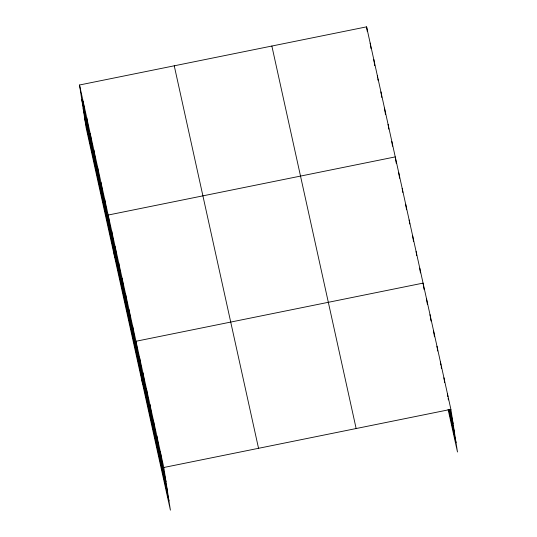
<?xml version="1.0" encoding="UTF-8"?>
<svg xmlns="http://www.w3.org/2000/svg" width="537" height="537" viewBox="0 0 537 537"><rect width="100%" height="100%" fill="white"/><g stroke="black" fill="none" stroke-linecap="round" stroke-linejoin="round"><path stroke-width="0.81" d="M79.516 84.994L163.798 467.492L170.404 510.15L86.115 127.652L79.516 84.994L366.596 26.85L450.885 409.348L457.484 452.006L448.1 409.402M163.798 467.492L450.885 409.348M449.966 409.422L453.094 423.626M449.328 409.322L454.544 432.99M448.737 409.509L456.034 442.642M271.863 46.041L356.145 428.533M174.25 65.809L258.539 448.301M81.725 99.278L166.007 481.77M83.175 108.642L167.457 491.133M84.665 118.288L168.954 500.786M447.408 393.567L447.898 396.742M448.14 398.326L448.388 399.917M443.931 377.786L444.663 382.552M440.454 362.012L440.944 365.187M441.186 366.771L441.434 368.355M436.977 346.231L437.715 350.997M433.5 330.456L434.48 336.8M430.023 314.675L431.003 321.025M426.546 298.901L427.405 304.452M424.049 289.47L423.069 283.12L135.982 341.263L142.587 383.928M419.712 268.138L420.451 272.897M416.115 251.564L416.732 255.531M412.638 235.79L413.497 241.341M409.16 220.009L409.778 223.976M405.683 204.235L406.543 209.786M402.206 188.453L402.824 192.421M398.729 172.679L399.588 178.23M396.239 163.248L395.252 156.898L108.172 215.042L114.777 257.706M391.795 141.432L392.534 146.198M388.09 124.389L388.828 129.149M384.505 108.132L385.492 114.475M380.928 91.874L381.787 97.425M377.343 75.616L377.592 77.207M377.833 78.791L378.082 80.375M373.765 59.365L374.745 65.709M370.181 43.108L371.04 48.659M366.596 26.85L367.335 31.609M160.321 451.711L162.53 465.995M156.844 435.937L159.053 450.214M153.367 420.156L155.576 434.433M149.89 404.381L152.099 418.659M146.413 388.6L148.621 402.878M142.936 372.826L145.151 387.103M139.459 357.045L141.674 371.322M132.505 325.489L134.72 339.767M129.028 309.708L131.243 323.992M125.551 293.934L127.766 308.211M122.08 278.153L124.289 292.437M118.603 262.378L120.812 276.656M115.126 246.597L117.335 260.881M111.649 230.823L113.857 245.1M104.587 198.784L106.796 213.068M101.003 182.533L103.218 196.81M97.425 166.275L99.634 180.553M93.841 150.018L96.056 164.302M90.263 133.76L92.471 148.044M86.679 117.509L88.887 131.787M83.094 101.251L85.309 115.529"/></g></svg>
